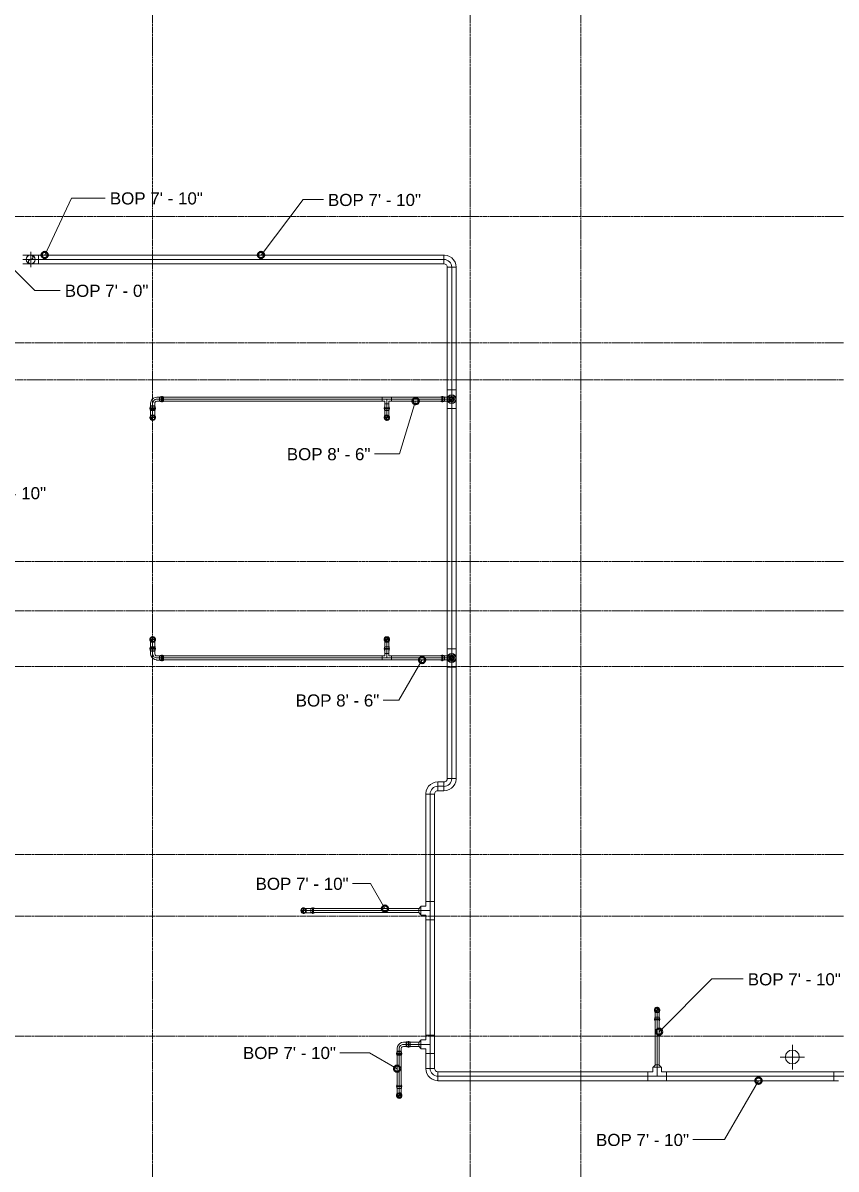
# Model space of a CAD drawing. Header units: inches. Extents: x -3679 to 241, y -496 to 1784.
# Drawn here: x -1950.1 to -1686.2, y 295.9 to 667.8 of the extents above; entities that cross this region are included whole.
import ezdxf

# ---------------------------------------------------------------- set-up
doc = ezdxf.new("R2010")
doc.units = ezdxf.units.IN
doc.header["$MEASUREMENT"] = 0
doc.linetypes.add('Grid Line', pattern=[0.875, 0.5, -0.125, 0.125, -0.125])
for name, color, linetype, lineweight in [('G-ANNO-DIMS', 251, 'Continuous', 9), ('P-PIPE', 1, 'Continuous', 9), ('P-PIPE-CNTR', 1, 'Continuous', 9), ('S-GRID', 8, 'Continuous', 9)]:
    doc.layers.add(name, color=color, linetype=linetype, lineweight=lineweight)
doc.styles.add('Arial', font='arial.ttf', dxfattribs={"height": 3.934132})

# ---------------------------------------------------------------- blocks, each defined once
blk = doc.blocks.new('Victaulic-VicPress316-Elbow 90-45deg Style P568_P571 - Standard-V2-FOURTH LEVEL')
at = {"layer": 'P-PIPE'}
for p, q in [((-3203.81, 730.05), (-3203.81, 729.6)), ((-3203.81, 729.31), (-3203.81, 728.97)), ((-3203.7, 731.1), (-3203.7, 730.16)), ((-3203.7, 730.27), (-3203.7, 728.97)), ((-3203.05, 730.16), (-3203.7, 730.16)), ((-3203.7, 730.16), (-3203.05, 730.16)), ((-3203.05, 732.49), (-3203.05, 732.49)), ((-3203.05, 732.49), (-3203.05, 731.1)), ((-3203.05, 731.1), (-3203.05, 730.16)), ((-3203.05, 730.27), (-3203.05, 730.27)), ((-3203.05, 730.27), (-3203.05, 730.27)), ((-3202.39, 730.16), (-3203.05, 730.16)), ((-3203.05, 730.16), (-3202.39, 730.16)), ((-3203.05, 729.6), (-3203.05, 729.6)), ((-3203.05, 729.6), (-3203.05, 729.6)), ((-3203.05, 729.31), (-3203.05, 729.31)), ((-3203.05, 729.31), (-3203.05, 729.31)), ((-3202.39, 730.16), (-3202.39, 731.1)), ((-3202.39, 728.97), (-3202.39, 730.27)), ((-3202.28, 729.6), (-3202.28, 730.05)), ((-3202.28, 728.97), (-3202.28, 729.31)), ((-3203.05, 728.97), (-3203.05, 728.97)), ((-3203.05, 728.97), (-3203.05, 728.97)), ((-3203.05, 728.97), (-3203.05, 728.97)), ((-3203.05, 728.97), (-3203.05, 728.97))]:
    blk.add_line(p, q, dxfattribs=at)
at = {"layer": 'P-PIPE', "flags": 128}
for points in [[(-3203.05, 733.4), (-3203.45, 733.31), (-3203.76, 733.05), (-3203.94, 732.68), (-3203.93, 732.27), (-3203.75, 731.91), (-3203.42, 731.66), (-3203.05, 731.58)], [(-3203.05, 733.26), (-3203.41, 733.16), (-3203.69, 732.91), (-3203.81, 732.56), (-3203.75, 732.19), (-3203.52, 731.89), (-3203.18, 731.74), (-3203.05, 731.72)], [(-3203.05, 731.58), (-3202.65, 731.67), (-3202.33, 731.93), (-3202.15, 732.3), (-3202.16, 732.71), (-3202.35, 733.07), (-3202.67, 733.32), (-3203.05, 733.4)], [(-3203.05, 731.72), (-3202.68, 731.82), (-3202.41, 732.07), (-3202.28, 732.42), (-3202.34, 732.79), (-3202.57, 733.09), (-3202.91, 733.24), (-3203.05, 733.26)], [(-3203.81, 729.31), (-3203.93, 729.38), (-3203.94, 729.51), (-3203.83, 729.6), (-3203.81, 729.6)], [(-3203.81, 730.05), (-3203.72, 730.25), (-3203.7, 730.27)], [(-3203.81, 729.6), (-3203.72, 729.6), (-3203.47, 729.6), (-3203.11, 729.6), (-3203.05, 729.6)], [(-3203.05, 729.6), (-3203.41, 729.6), (-3203.69, 729.6), (-3203.81, 729.6), (-3203.81, 729.6)], [(-3203.81, 729.31), (-3203.72, 729.31), (-3203.47, 729.31), (-3203.11, 729.31), (-3203.05, 729.31)], [(-3203.05, 729.31), (-3203.41, 729.31), (-3203.69, 729.31), (-3203.81, 729.31), (-3203.81, 729.31)], [(-3203.7, 732.49), (-3203.7, 732.4), (-3203.7, 732.13), (-3203.7, 731.73), (-3203.7, 731.24), (-3203.7, 731.1)], [(-3202.28, 729.6), (-3202.37, 729.6), (-3202.62, 729.6), (-3202.98, 729.6), (-3203.05, 729.6)], [(-3203.05, 729.6), (-3202.68, 729.6), (-3202.41, 729.6), (-3202.28, 729.6), (-3202.28, 729.6)], [(-3202.28, 729.31), (-3202.37, 729.31), (-3202.62, 729.31), (-3202.98, 729.31), (-3203.05, 729.31)], [(-3203.05, 729.31), (-3202.68, 729.31), (-3202.41, 729.31), (-3202.28, 729.31), (-3202.28, 729.31)], [(-3202.39, 731.1), (-3202.39, 731.6), (-3202.39, 732.03), (-3202.39, 732.34), (-3202.39, 732.48), (-3202.39, 732.49)], [(-3202.39, 730.27), (-3202.28, 730.08), (-3202.28, 730.05)], [(-3202.28, 729.6), (-3202.16, 729.53), (-3202.15, 729.39), (-3202.26, 729.31), (-3202.28, 729.31)]]:
    blk.add_lwpolyline(points, dxfattribs=at)
at = {"layer": 'P-PIPE'}
for radius, start, end in [(0.767, 90, 270), (0.767, 90, 270), (0.767, 90, 270), (0.658, 90, 270), (0.658, 90, 270), (0.658, 90, 180), (0.766, 270, 90), (0.766, 270, 90), (0.766, 270, 90), (0.658, 270, 90), (0.657, 270, 90), (0.658, 0, 90), (0.658, 180, 270), (0.658, 270, 0)]:
    blk.add_arc((-3203.05, 732.49), radius, start, end, dxfattribs=at)
blk = doc.blocks.new('Elbow - Welded - Generic - Standard-1127339-FOURTH LEVEL')
at = {"layer": 'P-PIPE'}
for p, q in [((-2.52, -1.44), (-2.52, 1.44)), ((-2.52, 1.44), (-2.52, -1.44)), ((1.44, 2.52), (-1.44, 2.52)), ((-1.44, 2.52), (1.44, 2.52))]:
    blk.add_line(p, q, dxfattribs=at)
at = {"layer": 'P-PIPE', "flags": 128}
for points in [[(-1.44, 2.52), (-1.53, 2.08), (-1.79, 1.72), (-2.18, 1.49), (-2.52, 1.44)], [(-2.52, -1.44), (-1.67, -1.34), (-0.85, -1.07), (-0.12, -0.62), (0.51, -0.03), (0.99, 0.68), (1.3, 1.48), (1.43, 2.33), (1.44, 2.52)]]:
    blk.add_lwpolyline(points, dxfattribs=at)
blk = doc.blocks.new('Transition - Generic - Plumbing-CW-1127470-FOURTH LEVEL')
at = {"layer": 'P-PIPE'}
for radius, start, end in [(1.31, 90, 270), (0.563, 90, 270), (1.31, 270, 90), (0.562, 270, 90)]:
    blk.add_arc((-1810.95, 461.74), radius, start, end, dxfattribs=at)
blk = doc.blocks.new('Victaulic-VicPress316-Elbow 90-45deg Style P568_P571 - Standard-V1-FOURTH LEVEL')
at = {"layer": 'P-PIPE'}
for p, q in [((-3.18, 0.77), (-3.52, 0.77)), ((-3.52, 0.77), (-3.52, -0.77)), ((-3.52, -0.77), (-3.52, 0.77)), ((-2.22, 0.66), (-3.52, 0.66)), ((-3.52, -0.66), (-3.52, 0.66)), ((-3.52, 0.66), (-3.52, -0.66)), ((-3.18, -0.77), (-3.18, 0.77)), ((-3.18, 0.77), (-3.18, -0.77)), ((-2.44, 0.77), (-2.89, 0.77)), ((-2.89, -0.77), (-2.89, 0.77)), ((-2.89, 0.77), (-2.89, -0.77)), ((-1.39, 0.66), (-2.33, 0.66)), ((-2.33, 0), (-2.33, 0.66)), ((-2.33, 0.66), (-2.33, 0)), ((-2.22, -0.66), (-2.22, 0.66)), ((-2.22, 0.66), (-2.22, -0.66)), ((-0.77, 3.52), (-0.77, 3.18)), ((0.77, 3.52), (-0.77, 3.52)), ((-0.77, 3.52), (0.77, 3.52)), ((-0.77, 3.18), (0.77, 3.18)), ((0.77, 3.18), (-0.77, 3.18)), ((-0.77, 2.89), (-0.77, 2.44)), ((-0.77, 2.89), (0.77, 2.89)), ((0.77, 2.89), (-0.77, 2.89)), ((-0.66, 3.52), (-0.66, 2.22)), ((-0.66, 3.52), (0.66, 3.52)), ((0.66, 3.52), (-0.66, 3.52)), ((-0.66, 2.33), (-0.66, 1.39)), ((0, 2.33), (-0.66, 2.33)), ((-0.66, 2.33), (0, 2.33)), ((-0.66, 2.22), (0.66, 2.22)), ((0.66, 2.22), (-0.66, 2.22)), ((0, 2.33), (0.66, 2.33)), ((0.66, 2.33), (0, 2.33)), ((0, 1.39), (0, 2.33)), ((0.66, 2.22), (0.66, 3.52)), ((0.66, 1.39), (0.66, 2.33)), ((0.77, 3.18), (0.77, 3.52)), ((0.77, 2.44), (0.77, 2.89)), ((-3.52, -0.66), (-2.22, -0.66)), ((-3.52, -0.77), (-3.18, -0.77)), ((-2.89, -0.77), (-2.44, -0.77)), ((-2.33, 0), (-2.33, -0.66)), ((-2.33, -0.66), (-2.33, 0)), ((-1.39, 0), (-2.33, 0)), ((-2.33, -0.66), (-1.39, -0.66))]:
    blk.add_line(p, q, dxfattribs=at)
at = {"layer": 'P-PIPE', "flags": 128}
for points in [[(-3.18, 0.77), (-3.11, 0.89), (-2.98, 0.9), (-2.89, 0.79), (-2.89, 0.77)], [(-3.18, 0.77), (-3.18, 0.67), (-3.18, 0.42), (-3.18, 0.07), (-3.18, -0.3), (-3.18, -0.6), (-3.18, -0.75), (-3.18, -0.77)], [(-3.18, -0.77), (-3.18, -0.67), (-3.18, -0.42), (-3.18, -0.07), (-3.18, 0.3), (-3.18, 0.6), (-3.18, 0.75), (-3.18, 0.77)], [(-2.89, -0.77), (-2.89, -0.67), (-2.89, -0.42), (-2.89, -0.07), (-2.89, 0.3), (-2.89, 0.6), (-2.89, 0.75), (-2.89, 0.77)], [(-2.89, 0.77), (-2.89, 0.67), (-2.89, 0.42), (-2.89, 0.07), (-2.89, -0.3), (-2.89, -0.6), (-2.89, -0.75), (-2.89, -0.77)], [(-2.44, 0.77), (-2.24, 0.68), (-2.22, 0.66)], [(-0.66, 1.39), (-0.75, 1.04), (-1, 0.77), (-1.35, 0.66), (-1.39, 0.66)], [(-1.39, -0.66), (-0.78, -0.56), (-0.23, -0.29), (0.22, 0.13), (0.53, 0.67), (0.65, 1.27), (0.66, 1.39)], [(-0.77, 2.89), (-0.89, 2.96), (-0.9, 3.1), (-0.79, 3.18), (-0.77, 3.18)], [(0.77, 3.18), (0.67, 3.18), (0.42, 3.18), (0.07, 3.18), (-0.3, 3.18), (-0.6, 3.18), (-0.75, 3.18), (-0.77, 3.18)], [(-0.77, 3.18), (-0.67, 3.18), (-0.42, 3.18), (-0.07, 3.18), (0.3, 3.18), (0.6, 3.18), (0.75, 3.18), (0.77, 3.18)], [(-0.77, 2.89), (-0.67, 2.89), (-0.42, 2.89), (-0.07, 2.89), (0.3, 2.89), (0.6, 2.89), (0.75, 2.89), (0.77, 2.89)], [(0.77, 2.89), (0.67, 2.89), (0.42, 2.89), (0.07, 2.89), (-0.3, 2.89), (-0.6, 2.89), (-0.75, 2.89), (-0.77, 2.89)], [(-0.66, 2.22), (-0.77, 2.41), (-0.77, 2.44)], [(0.77, 2.44), (0.68, 2.24), (0.66, 2.22)], [(0.77, 3.18), (0.89, 3.11), (0.9, 2.98), (0.79, 2.89), (0.77, 2.89)], [(-2.89, -0.77), (-2.96, -0.89), (-3.1, -0.9), (-3.18, -0.79), (-3.18, -0.77)], [(-2.22, -0.66), (-2.41, -0.77), (-2.44, -0.77)]]:
    blk.add_lwpolyline(points, dxfattribs=at)
at = {"layer": 'P-PIPE'}
blk.add_arc((-1.39, 1.39), 1.39, 270, 0, dxfattribs=at)
blk = doc.blocks.new('Victaulic-VicPress316-Elbow 90-45deg Style P568_P571 - Standard-523083-FOURTH LEVEL')
at = {"layer": 'P-PIPE'}
for p, q in [((-3064.18, 1028.04), (-3064.52, 1028.04)), ((-3063.22, 1027.94), (-3064.52, 1027.94)), ((-3064.52, 1027.28), (-3064.52, 1027.28)), ((-3064.52, 1027.28), (-3064.52, 1027.28)), ((-3064.52, 1027.28), (-3064.52, 1027.28)), ((-3064.52, 1027.28), (-3064.52, 1027.28)), ((-3064.18, 1027.28), (-3064.18, 1027.28)), ((-3064.18, 1027.28), (-3064.18, 1027.28)), ((-3063.44, 1028.04), (-3063.89, 1028.04)), ((-3063.89, 1027.28), (-3063.89, 1027.28)), ((-3063.89, 1027.28), (-3063.89, 1027.28)), ((-3062.39, 1027.94), (-3063.33, 1027.94)), ((-3063.33, 1027.94), (-3063.33, 1027.28)), ((-3063.33, 1027.28), (-3063.33, 1027.94)), ((-3063.33, 1027.28), (-3063.33, 1026.62)), ((-3063.33, 1026.62), (-3063.33, 1027.28)), ((-3062.39, 1027.28), (-3063.33, 1027.28)), ((-3063.22, 1027.28), (-3063.22, 1027.28)), ((-3063.22, 1027.28), (-3063.22, 1027.28)), ((-3062.39, 1027.28), (-3061, 1027.28)), ((-3061, 1027.28), (-3061, 1027.28)), ((-3064.52, 1026.62), (-3063.22, 1026.62)), ((-3064.52, 1026.51), (-3064.18, 1026.51)), ((-3063.89, 1026.51), (-3063.44, 1026.51)), ((-3063.33, 1026.62), (-3062.39, 1026.62))]:
    blk.add_line(p, q, dxfattribs=at)
at = {"layer": 'P-PIPE', "flags": 128}
for points in [[(-3064.18, 1028.04), (-3064.11, 1028.17), (-3063.98, 1028.18), (-3063.89, 1028.07), (-3063.89, 1028.04)], [(-3064.18, 1028.04), (-3064.18, 1027.95), (-3064.18, 1027.7), (-3064.18, 1027.34), (-3064.18, 1027.28)], [(-3064.18, 1027.28), (-3064.18, 1027.64), (-3064.18, 1027.92), (-3064.18, 1028.04), (-3064.18, 1028.04)], [(-3064.18, 1026.51), (-3064.18, 1026.6), (-3064.18, 1026.86), (-3064.18, 1027.21), (-3064.18, 1027.28)], [(-3064.18, 1027.28), (-3064.18, 1026.91), (-3064.18, 1026.64), (-3064.18, 1026.51), (-3064.18, 1026.51)], [(-3063.89, 1028.04), (-3063.89, 1027.95), (-3063.89, 1027.7), (-3063.89, 1027.34), (-3063.89, 1027.28)], [(-3063.89, 1027.28), (-3063.89, 1027.64), (-3063.89, 1027.92), (-3063.89, 1028.04), (-3063.89, 1028.04)], [(-3063.89, 1026.51), (-3063.89, 1026.6), (-3063.89, 1026.86), (-3063.89, 1027.21), (-3063.89, 1027.28)], [(-3063.89, 1027.28), (-3063.89, 1026.91), (-3063.89, 1026.64), (-3063.89, 1026.51), (-3063.89, 1026.51)], [(-3063.44, 1028.04), (-3063.24, 1027.96), (-3063.22, 1027.94)], [(-3061, 1027.94), (-3061.09, 1027.94), (-3061.36, 1027.94), (-3061.76, 1027.94), (-3062.25, 1027.94), (-3062.39, 1027.94)], [(-3060.09, 1027.28), (-3060.18, 1027.68), (-3060.44, 1028), (-3060.81, 1028.17), (-3061.22, 1028.16), (-3061.58, 1027.98), (-3061.83, 1027.65), (-3061.91, 1027.28)], [(-3061.91, 1027.28), (-3061.82, 1026.88), (-3061.56, 1026.56), (-3061.19, 1026.39), (-3060.78, 1026.39), (-3060.42, 1026.58), (-3060.17, 1026.91), (-3060.09, 1027.28)], [(-3060.23, 1027.28), (-3060.33, 1027.64), (-3060.58, 1027.92), (-3060.93, 1028.04), (-3061.3, 1027.98), (-3061.6, 1027.75), (-3061.75, 1027.41), (-3061.77, 1027.28)], [(-3061.77, 1027.28), (-3061.67, 1026.91), (-3061.42, 1026.64), (-3061.07, 1026.51), (-3060.7, 1026.57), (-3060.4, 1026.8), (-3060.25, 1027.15), (-3060.23, 1027.28)], [(-3063.89, 1026.51), (-3063.96, 1026.39), (-3064.1, 1026.38), (-3064.18, 1026.49), (-3064.18, 1026.51)], [(-3063.22, 1026.62), (-3063.41, 1026.51), (-3063.44, 1026.51)], [(-3062.39, 1026.62), (-3061.89, 1026.62), (-3061.46, 1026.62), (-3061.15, 1026.62), (-3061.01, 1026.62), (-3061, 1026.62)]]:
    blk.add_lwpolyline(points, dxfattribs=at)
at = {"layer": 'P-PIPE'}
for radius, start, end in [(0.767, 0, 180), (0.766, 0, 180), (0.766, 0, 180), (0.766, 180, 0), (0.767, 180, 0), (0.767, 180, 0), (0.657, 0, 180), (0.657, 0, 180), (0.657, 90, 180), (0.658, 180, 0), (0.658, 180, 0), (0.657, 180, 270), (0.658, 0, 90), (0.658, 270, 0)]:
    blk.add_arc((-3061, 1027.28), radius, start, end, dxfattribs=at)
blk = doc.blocks.new('Elbow - Welded - Generic - Standard-V11-FOURTH LEVEL')
at = {"layer": 'P-PIPE'}
blk.add_line((-1957.98, 591.08), (-1957.98, 591.08), dxfattribs=at)
blk.add_line((-1957.98, 591.08), (-1957.98, 591.08), dxfattribs=at)
at = {"layer": 'P-PIPE', "flags": 128}
for points in [[(-1961.94, 591.08), (-1961.84, 591.59), (-1961.58, 592.03), (-1961.17, 592.35), (-1960.68, 592.5), (-1960.5, 592.51)], [(-1960.5, 592.51), (-1960.41, 592.51), (-1960.13, 592.51), (-1959.7, 592.51), (-1959.14, 592.51), (-1958.5, 592.51), (-1957.98, 592.51)], [(-1960.5, 592.51), (-1959.99, 592.42), (-1959.55, 592.16), (-1959.23, 591.75), (-1959.07, 591.26), (-1959.06, 591.08)], [(-1960.5, 589.64), (-1961.01, 589.73), (-1961.45, 590), (-1961.77, 590.41), (-1961.93, 590.9), (-1961.94, 591.08)], [(-1959.06, 591.08), (-1959.16, 590.57), (-1959.42, 590.13), (-1959.83, 589.81), (-1960.32, 589.65), (-1960.5, 589.64)], [(-1957.98, 589.64), (-1958.66, 589.64), (-1959.29, 589.64), (-1959.82, 589.64), (-1960.22, 589.64), (-1960.45, 589.64), (-1960.5, 589.64)]]:
    blk.add_lwpolyline(points, dxfattribs=at)
at = {"layer": 'P-PIPE'}
for start, end in [(0, 180), (180, 0)]:
    blk.add_arc((-1960.5, 591.08), 1.44, start, end, dxfattribs=at)
blk = doc.blocks.new('Elbow - Welded - Generic - Standard-V12-FOURTH LEVEL')
at = {"layer": 'P-PIPE'}
blk.add_line((-1963.02, 591.08), (-1963.02, 591.08), dxfattribs=at)
blk.add_line((-1963.02, 591.08), (-1963.02, 591.08), dxfattribs=at)
at = {"layer": 'P-PIPE', "flags": 128}
for points in [[(-1960.5, 592.51), (-1960.59, 592.51), (-1960.87, 592.51), (-1961.3, 592.51), (-1961.86, 592.51), (-1962.5, 592.51), (-1963.02, 592.51)], [(-1963.02, 589.64), (-1962.34, 589.64), (-1961.71, 589.64), (-1961.18, 589.64), (-1960.78, 589.64), (-1960.55, 589.64), (-1960.5, 589.64)]]:
    blk.add_lwpolyline(points, dxfattribs=at)
at = {"layer": 'P-PIPE'}
for start, end in [(0, 180), (180, 0)]:
    blk.add_arc((-1960.5, 591.08), 1.44, start, end, dxfattribs=at)

msp = doc.modelspace()

# ---------------------------------------------------------------- linework, layer by layer
at = {"layer": 'G-ANNO-DIMS'}
for p, q in [((-1943.04, 592.52), (-1934.36, 610.99)), ((-1934.36, 610.99), (-1923.39, 610.99)), ((-1872.84, 592.52), (-1859.17, 610.49)), ((-1859.17, 610.49), (-1852.6, 610.49)), ((-1954.92, 589.64), (-1946.29, 581.01)), ((-1946.29, 581.01), (-1938.02, 581.01)), ((-1822.65, 545.09), (-1827.9, 527.98)), ((-1827.9, 527.98), (-1836.05, 527.98)), ((-1820.55, 461.09), (-1828.07, 448.05)), ((-1828.07, 448.05), (-1833.16, 448.05)), ((-1837.34, 388.55), (-1843.14, 388.55)), ((-1832.63, 380.4), (-1837.34, 388.55)), ((-1743.63, 340.46), (-1726.52, 357.57)), ((-1726.52, 357.57), (-1716.36, 357.57)), ((-1837.67, 333.65), (-1847.24, 333.65)), ((-1828.66, 328.45), (-1837.67, 333.65)), ((-1711.39, 324.56), (-1722.43, 305.43)), ((-1722.43, 305.43), (-1732.66, 305.43))]:
    msp.add_line(p, q, dxfattribs=at)
at = {"layer": 'G-ANNO-DIMS', "lineweight": 50}
for centre in [(-1943.04, 592.52), (-1872.84, 592.52), (-1822.65, 545.09), (-1820.55, 461.09), (-1832.63, 380.4), (-1743.63, 340.46), (-1828.66, 328.45), (-1711.39, 324.56)]:
    msp.add_circle(centre, 1, dxfattribs=at)
at = {"layer": 'P-PIPE'}
for p, q in [((-1813.47, 592.52), (-1945.07, 592.52)), ((-1945.07, 592.52), (-1945.07, 589.64)), ((-1813.47, 592.52), (-1813.47, 589.64)), ((-1945.07, 589.64), (-1813.47, 589.64)), ((-1812.39, 588.56), (-1812.39, 548.73)), ((-1812.39, 588.56), (-1809.52, 588.56)), ((-1809.52, 548.73), (-1809.52, 588.56)), ((-1812.39, 548.73), (-1812.39, 542.75)), ((-1812.39, 548.73), (-1809.52, 548.73)), ((-1809.52, 542.75), (-1809.52, 548.73)), ((-1908.66, 543.41), (-1908.66, 542.07)), ((-1908.66, 543.41), (-1907.34, 543.41)), ((-1907.34, 542.07), (-1907.34, 543.41)), ((-1833.5, 546.4), (-1905.67, 546.4)), ((-1905.67, 546.4), (-1905.67, 545.09)), ((-1905.67, 545.09), (-1833.5, 545.09)), ((-1833.5, 546.4), (-1833.5, 545.09)), ((-1830.5, 546.4), (-1833.5, 546.4)), ((-1833.5, 545.09), (-1833.5, 546.4)), ((-1833.5, 546.4), (-1833.5, 545.09)), ((-1833.5, 545.09), (-1832.66, 545.09)), ((-1832.66, 545.09), (-1832.66, 544.25)), ((-1832.66, 544.25), (-1832.66, 542.07)), ((-1831.34, 544.25), (-1832.66, 544.25)), ((-1832.66, 544.25), (-1831.34, 544.25)), ((-1831.34, 544.25), (-1832.66, 544.25)), ((-1831.34, 545.09), (-1830.5, 545.09)), ((-1831.34, 544.25), (-1831.34, 545.09)), ((-1831.34, 542.07), (-1831.34, 544.25)), ((-1830.5, 545.09), (-1830.5, 546.4)), ((-1830.5, 546.4), (-1830.5, 545.09)), ((-1813.28, 546.4), (-1830.5, 546.4)), ((-1830.5, 546.4), (-1830.5, 545.09)), ((-1830.5, 545.09), (-1813.28, 545.09)), ((-1813.28, 546.4), (-1813.28, 545.09)), ((-1908.66, 542.07), (-1907.34, 542.07)), ((-1831.34, 542.07), (-1832.66, 542.07)), ((-1812.39, 542.75), (-1812.39, 464.73)), ((-1812.39, 542.75), (-1809.52, 542.75)), ((-1809.52, 464.73), (-1809.52, 542.75)), ((-1908.66, 465.41), (-1908.66, 464.07)), ((-1908.66, 465.41), (-1907.34, 465.41)), ((-1907.34, 464.07), (-1907.34, 465.41)), ((-1832.66, 465.41), (-1832.66, 463.24)), ((-1832.66, 465.41), (-1831.34, 465.41)), ((-1831.34, 463.24), (-1831.34, 465.41)), ((-1908.66, 464.07), (-1907.34, 464.07)), ((-1833.5, 462.4), (-1905.67, 462.4)), ((-1905.67, 462.4), (-1905.67, 461.09)), ((-1833.5, 462.4), (-1833.5, 461.09)), ((-1832.66, 462.4), (-1833.5, 462.4)), ((-1833.5, 462.4), (-1833.5, 461.09)), ((-1833.5, 461.09), (-1833.5, 462.4)), ((-1832.66, 463.24), (-1831.34, 463.24)), ((-1832.66, 463.24), (-1832.66, 462.4)), ((-1832.66, 463.24), (-1831.34, 463.24)), ((-1831.34, 463.24), (-1832.66, 463.24)), ((-1831.34, 462.4), (-1831.34, 463.24)), ((-1830.5, 462.4), (-1831.34, 462.4)), ((-1830.5, 462.4), (-1830.5, 461.09)), ((-1830.5, 461.09), (-1830.5, 462.4)), ((-1813.28, 462.4), (-1830.5, 462.4)), ((-1830.5, 462.4), (-1830.5, 461.09)), ((-1813.28, 462.4), (-1813.28, 461.09)), ((-1812.39, 464.73), (-1812.39, 458.75)), ((-1812.39, 464.73), (-1809.52, 464.73)), ((-1809.52, 458.75), (-1809.52, 464.73)), ((-1905.67, 461.09), (-1833.5, 461.09)), ((-1833.5, 461.09), (-1830.5, 461.09)), ((-1830.5, 461.09), (-1813.28, 461.09)), ((-1812.39, 458.75), (-1812.39, 422.6)), ((-1812.39, 458.75), (-1809.52, 458.75)), ((-1809.52, 422.6), (-1809.52, 458.75)), ((-1813.47, 421.52), (-1815.43, 421.52)), ((-1815.43, 421.52), (-1815.43, 418.65)), ((-1813.47, 421.52), (-1813.47, 418.65)), ((-1812.39, 422.6), (-1809.52, 422.6)), ((-1819.39, 417.57), (-1819.39, 382.73)), ((-1816.52, 417.57), (-1819.39, 417.57)), ((-1816.52, 382.73), (-1816.52, 417.57)), ((-1815.43, 418.65), (-1813.47, 418.65)), ((-1821.6, 380.4), (-1856.67, 380.4)), ((-1856.67, 380.4), (-1856.67, 379.09)), ((-1820.95, 381.06), (-1821.6, 380.31)), ((-1821.6, 380.4), (-1821.6, 379.09)), ((-1819.39, 381.18), (-1820.95, 381.18)), ((-1820.95, 381.18), (-1820.95, 378.31)), ((-1820.95, 378.31), (-1820.95, 381.18)), ((-1816.52, 382.73), (-1819.39, 382.73)), ((-1819.39, 382.73), (-1819.39, 381.18)), ((-1819.39, 382.73), (-1816.52, 382.73)), ((-1816.52, 382.73), (-1819.39, 382.73)), ((-1816.52, 376.75), (-1816.52, 382.73)), ((-1856.67, 379.09), (-1821.6, 379.09)), ((-1821.6, 379.18), (-1820.95, 378.43)), ((-1820.95, 378.31), (-1819.39, 378.31)), ((-1819.39, 378.31), (-1819.39, 376.75)), ((-1819.39, 376.75), (-1816.52, 376.75)), ((-1816.52, 376.75), (-1819.39, 376.75)), ((-1819.39, 376.75), (-1819.39, 339.34)), ((-1816.52, 376.75), (-1819.39, 376.75)), ((-1816.52, 339.34), (-1816.52, 376.75)), ((-1744.94, 345.15), (-1744.94, 329.65)), ((-1744.94, 345.15), (-1743.63, 345.15)), ((-1743.63, 329.65), (-1743.63, 345.15)), ((-1816.52, 339.34), (-1819.39, 339.34)), ((-1819.39, 339.34), (-1819.39, 337.79)), ((-1819.39, 339.34), (-1816.52, 339.34)), ((-1816.52, 339.34), (-1819.39, 339.34)), ((-1816.52, 333.36), (-1816.52, 339.34)), ((-1821.6, 337.01), (-1825.67, 337.01)), ((-1825.67, 337.01), (-1825.67, 335.69)), ((-1825.67, 335.69), (-1821.6, 335.69)), ((-1820.95, 337.66), (-1821.6, 336.91)), ((-1821.6, 337.01), (-1821.6, 335.69)), ((-1821.6, 335.79), (-1820.95, 335.04)), ((-1819.39, 337.79), (-1820.95, 337.79)), ((-1820.95, 337.79), (-1820.95, 334.91)), ((-1820.95, 334.91), (-1820.95, 337.79)), ((-1820.95, 334.91), (-1819.39, 334.91)), ((-1819.39, 334.91), (-1819.39, 333.36)), ((-1828.66, 334.02), (-1828.66, 322.07)), ((-1827.34, 334.02), (-1828.66, 334.02)), ((-1827.34, 322.07), (-1827.34, 334.02)), ((-1819.39, 333.36), (-1816.52, 333.36)), ((-1816.52, 333.36), (-1819.39, 333.36)), ((-1819.39, 333.36), (-1819.39, 328.52)), ((-1816.52, 333.36), (-1819.39, 333.36)), ((-1816.52, 328.52), (-1816.52, 333.36)), ((-1816.52, 328.52), (-1819.39, 328.52)), ((-1747.28, 327.44), (-1815.43, 327.44)), ((-1815.43, 324.56), (-1815.43, 327.44)), ((-1745.72, 327.44), (-1747.28, 327.44)), ((-1747.28, 327.44), (-1747.28, 324.56)), ((-1747.28, 324.56), (-1747.28, 327.44)), ((-1747.28, 324.56), (-1747.28, 327.44)), ((-1745.72, 328.99), (-1745.72, 327.44)), ((-1742.85, 328.99), (-1745.72, 328.99)), ((-1745.72, 328.99), (-1742.85, 328.99)), ((-1744.85, 329.65), (-1745.6, 328.99)), ((-1744.94, 329.65), (-1743.63, 329.65)), ((-1742.97, 328.99), (-1743.72, 329.65)), ((-1742.85, 327.44), (-1742.85, 328.99)), ((-1741.29, 327.44), (-1742.85, 327.44)), ((-1686.99, 327.44), (-1741.29, 327.44)), ((-1741.29, 324.56), (-1741.29, 327.44)), ((-1741.29, 327.44), (-1741.29, 324.56)), ((-1741.29, 324.56), (-1741.29, 327.44)), ((-1681.01, 327.44), (-1686.99, 327.44)), ((-1686.99, 324.56), (-1686.99, 327.44)), ((-1686.99, 327.44), (-1686.99, 324.56)), ((-1686.99, 324.56), (-1686.99, 327.44)), ((-1815.43, 324.56), (-1747.28, 324.56)), ((-1747.28, 324.56), (-1741.29, 324.56)), ((-1741.29, 324.56), (-1686.99, 324.56)), ((-1686.99, 324.56), (-1685.44, 324.56)), ((-1827.34, 322.07), (-1828.66, 322.07))]:
    msp.add_line(p, q, dxfattribs=at)
for centre, radius, start, end in [((-1947.59, 591.08), 1.44, 0, 180), ((-1947.59, 591.8), 0.719, 270, 90), ((-1947.59, 591.08), 1.44, 180, 0), ((-1947.59, 590.36), 0.719, 90, 270), ((-1810.95, 545.74), 1.44, 90, 270), ((-1810.95, 545.74), 1.44, 270, 90), ((-1810.95, 545.74), 0.657, 0, 180), ((-1810.95, 545.74), 0.658, 180, 0), ((-1810.95, 545.41), 0.329, 90, 270), ((-1810.95, 546.07), 0.329, 270, 90), ((-1908, 539.74), 0.658, 0, 180), ((-1908, 539.74), 0.657, 180, 0), ((-1908, 539.41), 0.329, 90, 270), ((-1908, 540.07), 0.329, 270, 90), ((-1832, 539.74), 0.657, 0, 180), ((-1832, 539.74), 0.658, 180, 0), ((-1832, 539.41), 0.329, 90, 270), ((-1832, 540.07), 0.329, 270, 90), ((-1908, 467.74), 0.658, 0, 180), ((-1908, 467.74), 0.657, 180, 0), ((-1908, 467.41), 0.329, 90, 270), ((-1908, 468.07), 0.329, 270, 90), ((-1832, 467.74), 0.657, 0, 180), ((-1832, 467.74), 0.658, 180, 0), ((-1832, 467.41), 0.329, 90, 270), ((-1832, 468.07), 0.329, 270, 90), ((-1810.95, 461.74), 1.44, 90, 270), ((-1810.95, 461.74), 0.657, 0, 180), ((-1810.95, 461.74), 0.658, 180, 0), ((-1810.95, 461.41), 0.329, 90, 270), ((-1810.95, 461.74), 1.44, 270, 90), ((-1810.95, 462.07), 0.329, 270, 90), ((-1859, 379.74), 0.657, 0, 180), ((-1859, 379.74), 0.658, 180, 0), ((-1859, 379.41), 0.329, 90, 270), ((-1859, 380.07), 0.329, 270, 90), ((-1744.29, 347.48), 0.657, 0, 180), ((-1744.29, 347.48), 0.658, 180, 0), ((-1744.29, 347.15), 0.329, 90, 270), ((-1744.29, 347.81), 0.329, 270, 90), ((-1700.41, 332.24), 2.25, 0, 180), ((-1700.41, 332.24), 2.25, 0, 180), ((-1700.41, 332.24), 2.25, 0, 180), ((-1700.41, 332.24), 2.25, 0, 180), ((-1700.41, 332.24), 2.25, 180, 0), ((-1700.41, 332.24), 2.25, 180, 0), ((-1700.41, 332.24), 2.25, 180, 0), ((-1700.41, 332.24), 2.25, 180, 0), ((-1828, 319.74), 0.657, 0, 180), ((-1828, 320.07), 0.329, 270, 90), ((-1828, 319.74), 0.658, 180, 0), ((-1828, 319.41), 0.329, 90, 270)]:
    msp.add_arc(centre, radius, start, end, dxfattribs=at)
at = {"layer": 'P-PIPE-CNTR'}
for p, q in [((-1947.59, 588.58), (-1947.59, 593.58)), ((-1950.1, 591.08), (-1947.59, 591.08)), ((-1950.09, 591.08), (-1945.09, 591.08)), ((-1947.59, 591.08), (-1945.07, 591.08)), ((-1813.47, 591.08), (-1945.07, 591.08)), ((-1813.47, 591.08), (-1945.07, 591.08)), ((-1810.95, 588.56), (-1810.95, 548.73)), ((-1810.95, 588.56), (-1810.95, 548.73)), ((-1810.95, 542.75), (-1810.95, 548.73)), ((-1908, 544.35), (-1908, 543.41)), ((-1908, 544.35), (-1908, 542.22)), ((-1908, 543.41), (-1908, 542.07)), ((-1908, 543.41), (-1908, 542.07)), ((-1905.67, 545.74), (-1906.61, 545.74)), ((-1833.5, 545.74), (-1905.67, 545.74)), ((-1833.5, 545.74), (-1905.67, 545.74)), ((-1833.5, 545.74), (-1830.5, 545.74)), ((-1832, 544.25), (-1832, 545.74)), ((-1832, 542.07), (-1832, 544.25)), ((-1832, 542.07), (-1832, 544.25)), ((-1832, 541.14), (-1832, 543.26)), ((-1813.28, 545.74), (-1830.5, 545.74)), ((-1813.28, 545.74), (-1830.5, 545.74)), ((-1812.35, 545.74), (-1814.47, 545.74)), ((-1812.35, 545.74), (-1813.28, 545.74)), ((-1810.95, 545.74), (-1812.35, 545.74)), ((-1811.95, 545.74), (-1809.95, 545.74)), ((-1810.95, 544.74), (-1810.95, 546.74)), ((-1909, 539.74), (-1907, 539.74)), ((-1908, 542.07), (-1908, 541.14)), ((-1908, 541.14), (-1908, 539.74)), ((-1908, 538.74), (-1908, 540.74)), ((-1833, 539.74), (-1831, 539.74)), ((-1832, 541.14), (-1832, 542.07)), ((-1832, 539.74), (-1832, 541.14)), ((-1832, 538.74), (-1832, 540.74)), ((-1810.95, 542.75), (-1810.95, 464.73)), ((-1810.95, 542.75), (-1810.95, 464.73)), ((-1908, 466.74), (-1908, 468.74)), ((-1832, 466.74), (-1832, 468.74)), ((-1909, 467.74), (-1907, 467.74)), ((-1908, 467.74), (-1908, 466.35)), ((-1908, 466.35), (-1908, 465.41)), ((-1908, 466.35), (-1908, 464.22)), ((-1908, 465.41), (-1908, 464.07)), ((-1908, 465.41), (-1908, 464.07)), ((-1833, 467.74), (-1831, 467.74)), ((-1832, 467.74), (-1832, 466.35)), ((-1832, 466.35), (-1832, 465.41)), ((-1832, 466.35), (-1832, 464.22)), ((-1832, 465.41), (-1832, 463.24)), ((-1832, 465.41), (-1832, 463.24)), ((-1908, 464.07), (-1908, 463.14)), ((-1906.61, 461.74), (-1905.67, 461.74)), ((-1906.61, 461.74), (-1904.48, 461.74)), ((-1833.5, 461.74), (-1905.67, 461.74)), ((-1833.5, 461.74), (-1905.67, 461.74)), ((-1833.5, 461.74), (-1830.5, 461.74)), ((-1832, 463.24), (-1832, 461.74)), ((-1813.28, 461.74), (-1830.5, 461.74)), ((-1813.28, 461.74), (-1830.5, 461.74)), ((-1812.35, 461.74), (-1814.47, 461.74)), ((-1812.35, 461.74), (-1813.28, 461.74)), ((-1810.95, 461.74), (-1812.35, 461.74)), ((-1811.95, 461.74), (-1809.95, 461.74)), ((-1810.95, 458.75), (-1810.95, 464.73)), ((-1810.95, 460.74), (-1810.95, 462.74)), ((-1810.95, 458.75), (-1810.95, 422.6)), ((-1810.95, 458.75), (-1810.95, 422.6)), ((-1817.95, 382.73), (-1817.95, 417.57)), ((-1817.95, 382.73), (-1817.95, 417.57)), ((-1813.47, 420.09), (-1815.43, 420.09)), ((-1813.47, 420.09), (-1815.43, 420.09)), ((-1860, 379.74), (-1858, 379.74)), ((-1859, 378.74), (-1859, 380.74)), ((-1857.61, 379.74), (-1859, 379.74)), ((-1856.67, 379.74), (-1857.61, 379.74)), ((-1821.6, 379.74), (-1856.67, 379.74)), ((-1821.6, 379.74), (-1856.67, 379.74)), ((-1820.95, 379.74), (-1821.6, 379.74)), ((-1820.95, 379.74), (-1817.95, 379.74)), ((-1817.95, 382.73), (-1817.95, 376.75)), ((-1817.95, 339.34), (-1817.95, 376.75)), ((-1817.95, 339.34), (-1817.95, 376.75)), ((-1745.28, 347.48), (-1743.28, 347.48)), ((-1744.29, 346.48), (-1744.29, 348.48)), ((-1744.29, 347.48), (-1744.29, 346.08)), ((-1744.29, 346.08), (-1744.29, 345.15)), ((-1744.29, 346.08), (-1744.29, 343.96)), ((-1744.29, 345.15), (-1744.29, 329.65)), ((-1744.29, 345.15), (-1744.29, 329.65)), ((-1817.95, 339.34), (-1817.95, 333.36)), ((-1828, 334.96), (-1828, 334.02)), ((-1828, 334.96), (-1828, 332.83)), ((-1825.67, 336.35), (-1826.61, 336.35)), ((-1821.6, 336.35), (-1825.67, 336.35)), ((-1821.6, 336.35), (-1825.67, 336.35)), ((-1820.95, 336.35), (-1821.6, 336.35)), ((-1820.95, 336.35), (-1817.95, 336.35)), ((-1700.41, 328.24), (-1700.41, 336.24)), ((-1700.41, 328.24), (-1700.41, 336.24)), ((-1700.41, 328.24), (-1700.41, 336.24)), ((-1700.41, 328.24), (-1700.41, 336.24)), ((-1828, 322.07), (-1828, 334.02)), ((-1828, 322.07), (-1828, 334.02)), ((-1817.95, 328.52), (-1817.95, 333.36)), ((-1817.95, 328.52), (-1817.95, 333.36)), ((-1704.41, 332.24), (-1696.41, 332.24)), ((-1704.41, 332.24), (-1696.41, 332.24)), ((-1704.41, 332.24), (-1696.41, 332.24)), ((-1704.41, 332.24), (-1696.41, 332.24)), ((-1744.29, 328.99), (-1744.29, 329.65)), ((-1744.29, 328.99), (-1744.29, 326)), ((-1815.43, 326), (-1747.28, 326)), ((-1815.43, 326), (-1747.28, 326)), ((-1741.29, 326), (-1747.28, 326)), ((-1741.29, 326), (-1686.99, 326)), ((-1741.29, 326), (-1686.99, 326)), ((-1681.01, 326), (-1686.99, 326)), ((-1828, 321.14), (-1828, 323.26)), ((-1828, 321.14), (-1828, 322.07)), ((-1828, 319.74), (-1828, 321.14)), ((-1828, 318.74), (-1828, 320.74)), ((-1829, 319.74), (-1827, 319.74))]:
    msp.add_line(p, q, dxfattribs=at)
for centre, radius, start, end in [((-1813.47, 588.56), 2.52, 0, 90), ((-1906.61, 544.35), 1.39, 90, 180), ((-1906.61, 463.14), 1.39, 180, 270), ((-1813.47, 422.6), 2.52, 270, 0), ((-1815.43, 417.57), 2.52, 90, 180), ((-1826.61, 334.96), 1.39, 90, 180), ((-1815.43, 328.52), 2.52, 180, 270)]:
    msp.add_arc(centre, radius, start, end, dxfattribs=at)
at = {"layer": 'S-GRID', "linetype": 'Grid Line'}
for p, q in [((-1908, 1771.74), (-1908, -484.26)), ((-1805, 1771.74), (-1805, -484.26)), ((-1769, 1771.74), (-1769, -484.26)), ((-3666.39, 605), (228, 605)), ((-3666.39, 564), (228, 564)), ((228, 552), (-3666.39, 552)), ((-3666.39, 493), (228, 493)), ((-3666.39, 477), (228, 477)), ((-3666.39, 459), (228, 459)), ((-3666.39, 398), (228, 398)), ((-3666.39, 378), (228, 378)), ((-3666.39, 339), (226, 339))]:
    msp.add_line(p, q, dxfattribs=at)

# ---------------------------------------------------------------- block references
at = {"layer": 'P-PIPE'}
for name, p, rotation in [('Elbow - Welded - Generic - Standard-V11-FOURTH LEVEL', (-3908.09, 1182.16), 180), ('Elbow - Welded - Generic - Standard-V12-FOURTH LEVEL', (-3908.09, 1182.16), 180), ('Elbow - Welded - Generic - Standard-1127339-FOURTH LEVEL', (-1810.95, 591.08), 90), ('Victaulic-VicPress316-Elbow 90-45deg Style P568_P571 - Standard-V1-FOURTH LEVEL', (-1908, 545.74), 180), ('Victaulic-VicPress316-Elbow 90-45deg Style P568_P571 - Standard-523083-FOURTH LEVEL', (-2935.28, -2521.26), 270), ('Victaulic-VicPress316-Elbow 90-45deg Style P568_P571 - Standard-V2-FOURTH LEVEL', (-5035.05, 1272.23), 180), ('Victaulic-VicPress316-Elbow 90-45deg Style P568_P571 - Standard-V2-FOURTH LEVEL', (-2543.44, -2657.3), 270), ('Victaulic-VicPress316-Elbow 90-45deg Style P568_P571 - Standard-V1-FOURTH LEVEL', (-1908, 461.74), 270), ('Victaulic-VicPress316-Elbow 90-45deg Style P568_P571 - Standard-V2-FOURTH LEVEL', (-2543.44, -2741.3), 270), ('Elbow - Welded - Generic - Standard-1127339-FOURTH LEVEL', (-1817.95, 420.09), 180), ('Victaulic-VicPress316-Elbow 90-45deg Style P568_P571 - Standard-523083-FOURTH LEVEL', (-4920, 1407.02), 180), ('Victaulic-VicPress316-Elbow 90-45deg Style P568_P571 - Standard-V1-FOURTH LEVEL', (-1828, 336.35), 180), ('Elbow - Welded - Generic - Standard-1127339-FOURTH LEVEL', (-1817.95, 326), 270), ('Victaulic-VicPress316-Elbow 90-45deg Style P568_P571 - Standard-V2-FOURTH LEVEL', (-5031.05, 1052.23), 180)]:
    msp.add_blockref(name, p, dxfattribs=dict(at, rotation=rotation))
for name, p in [('Transition - Generic - Plumbing-CW-1127470-FOURTH LEVEL', (0, 84)), ('Victaulic-VicPress316-Elbow 90-45deg Style P568_P571 - Standard-V2-FOURTH LEVEL', (1295.05, -264.75)), ('Victaulic-VicPress316-Elbow 90-45deg Style P568_P571 - Standard-V2-FOURTH LEVEL', (1371.05, -264.75)), ('Transition - Generic - Plumbing-CW-1127470-FOURTH LEVEL', (0, 0)), ('Elbow - Welded - Generic - Standard-1127339-FOURTH LEVEL', (-1810.95, 420.09)), ('Victaulic-VicPress316-Elbow 90-45deg Style P568_P571 - Standard-V2-FOURTH LEVEL', (1458.76, -385.01))]:
    msp.add_blockref(name, p, dxfattribs=at)

# ---------------------------------------------------------------- texts
at = {"layer": 'G-ANNO-DIMS', "char_height": 3.9341, "attachment_point": 1, "line_spacing_factor": 0.938532, "style": 'Arial'}
for s, insert, width in [('BOP 7\' - 10"', (-1921.89, 612.86), 35.952), ('BOP 7\' - 10"', (-1851.1, 612.36), 35.952), ('BOP 7\' - 0"', (-1936.52, 582.88), 32.304), ('BOP 8\' - 6"', (-1864.47, 529.85), 32.304), ('BOP 7\' - 10"', (-1972.78, 517.19), 35.952), ('BOP 8\' - 6"', (-1861.58, 449.92), 32.304), ('BOP 7\' - 10"', (-1874.6, 390.42), 35.952), ('BOP 7\' - 10"', (-1714.86, 359.43), 35.952), ('BOP 7\' - 10"', (-1878.7, 335.52), 35.952), ('BOP 7\' - 10"', (-1764.12, 307.3), 35.952)]:
    msp.add_mtext(s, dxfattribs=dict(at, insert=insert, width=width))

doc.saveas('drawing.dxf')
